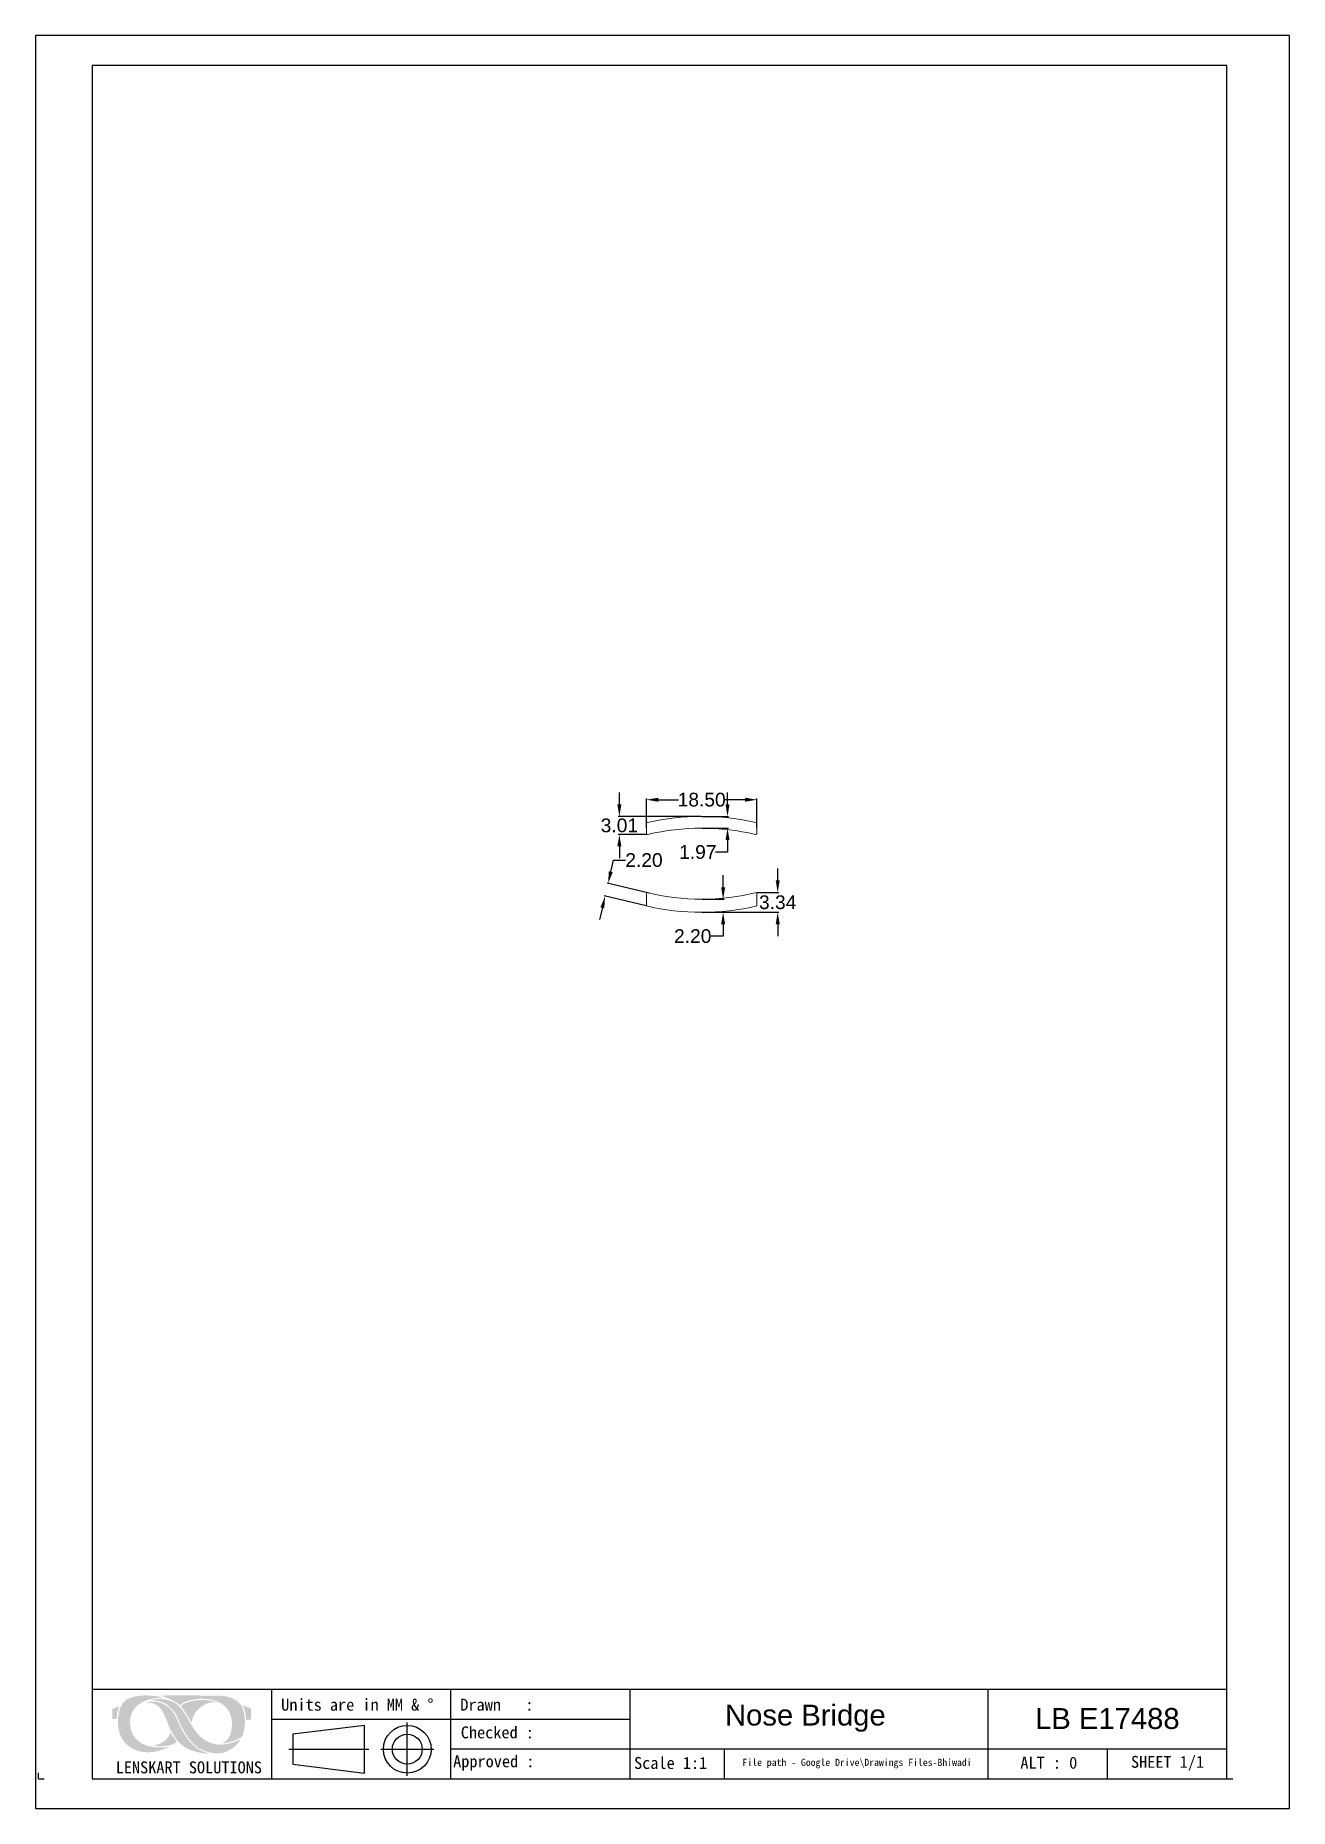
# Model space of a CAD drawing. Header units: millimetres. Extents: x 2251 to 2461, y 907 to 1204.
import ezdxf

# ---------------------------------------------------------------- set-up
doc = ezdxf.new("R2010")
doc.units = ezdxf.units.MM
doc.layers.add('图框-线条', color=7, linetype='Continuous')
doc.layers.add('绘图层', color=7, linetype='Continuous', lineweight=15)
doc.styles.get("Standard").update_dxf_attribs({"font": 'arial.ttf'})
doc.styles.add('宋体', font='SimSun.ttf')
doc.dimstyles.new('Standard$0', dxfattribs={"dimtxt": 2.3, "dimasz": 2, "dimexe": 1, "dimexo": 1, "dimgap": 1, "dimtad": 0, "dimtih": 1, "dimtoh": 1, "dimdec": 1, "dimzin": 0, "dimdsep": 46, "dimtxsty": 'Standard', "dimcen": 0, "dimclrd": 4, "dimclre": 4, "dimclrt": 4, "dimadec": 1, "dimazin": 0, "dimtfac": 1, "dimtdec": 1, "dimtofl": 0, "dimtmove": 0, "dimatfit": 0, "dimfxl": 1, "dimtolj": 1, "dimtzin": 0, "dimarcsym": 0})

# ---------------------------------------------------------------- blocks, each defined once
blk = doc.blocks.new('*D7')
at = {"color": 0, "lineweight": -2, "transparency": 16777216}
for p, q in [((2366.32, 1061.27), (2366.32, 1063.27)), ((2362.79, 1059.27), (2366.5, 1059.27)), ((2362.79, 1057.07), (2366.5, 1057.07)), ((2366.32, 1055.07), (2366.32, 1053.07)), ((2366.32, 1053.07), (2364.32, 1053.07))]:
    blk.add_line(p, q, dxfattribs=at)
at = {"color": 0, "transparency": 16777216}
for points in [[(2365.99, 1061.27), (2366.66, 1061.27), (2366.32, 1059.27)], [(2365.99, 1055.07), (2366.66, 1055.07), (2366.32, 1057.07)]]:
    blk.add_solid(points, dxfattribs=at)
at = {"layer": 'Defpoints', "color": 0, "transparency": 16777216}
for p in [(2362.73, 1059.27), (2362.73, 1057.07), (2366.32, 1057.07)]:
    blk.add_point(p, dxfattribs=at)
at = {"color": 0, "lineweight": 9, "transparency": 16777216, "insert": (2361.23, 1053.07), "char_height": 2.3, "attachment_point": 5}
blk.add_mtext('\\A1;2.20', dxfattribs=at)
blk = doc.blocks.new('*D8')
at = {"color": 0, "lineweight": -2, "transparency": 16777216}
for p, q in [((2353.48, 1071.19), (2353.48, 1076.11)), ((2355.48, 1075.93), (2358.87, 1075.93)), ((2369.98, 1075.93), (2366.59, 1075.93)), ((2371.98, 1071.19), (2371.98, 1076.11))]:
    blk.add_line(p, q, dxfattribs=at)
at = {"color": 0, "transparency": 16777216}
for points in [[(2355.48, 1076.26), (2355.48, 1075.59), (2353.48, 1075.93)], [(2369.98, 1076.26), (2369.98, 1075.59), (2371.98, 1075.93)]]:
    blk.add_solid(points, dxfattribs=at)
at = {"layer": 'Defpoints', "color": 0, "transparency": 16777216}
for p in [(2353.48, 1075.93), (2353.48, 1071.12), (2371.98, 1071.12)]:
    blk.add_point(p, dxfattribs=at)
at = {"color": 0, "lineweight": 9, "transparency": 16777216, "insert": (2362.73, 1075.93), "char_height": 2.3, "attachment_point": 5}
blk.add_mtext('\\A1;18.50', dxfattribs=at)
blk = doc.blocks.new('*D9')
at = {"color": 0, "lineweight": -2, "transparency": 16777216}
for p, q in [((2367.06, 1075.13), (2367.06, 1077.13)), ((2362.79, 1073.13), (2367.24, 1073.13)), ((2362.79, 1071.16), (2367.24, 1071.16)), ((2367.06, 1067.16), (2365.06, 1067.16)), ((2367.06, 1069.16), (2367.06, 1067.16))]:
    blk.add_line(p, q, dxfattribs=at)
at = {"color": 0, "transparency": 16777216}
for points in [[(2366.73, 1075.13), (2367.39, 1075.13), (2367.06, 1073.13)], [(2366.73, 1069.16), (2367.39, 1069.16), (2367.06, 1071.16)]]:
    blk.add_solid(points, dxfattribs=at)
at = {"layer": 'Defpoints', "color": 0, "transparency": 16777216}
for p in [(2362.73, 1073.13), (2362.73, 1071.16), (2367.06, 1071.16)]:
    blk.add_point(p, dxfattribs=at)
at = {"color": 0, "lineweight": 9, "transparency": 16777216, "insert": (2362.09, 1067.16), "char_height": 2.3, "attachment_point": 5}
blk.add_mtext('\\A1;1.97', dxfattribs=at)
blk = doc.blocks.new('*D10')
at = {"color": 0, "lineweight": -2, "transparency": 16777216}
for p, q in [((2375.46, 1062.41), (2375.46, 1064.41)), ((2372.04, 1060.41), (2375.64, 1060.41)), ((2362.79, 1057.07), (2375.64, 1057.07)), ((2375.46, 1055.07), (2375.46, 1053.07))]:
    blk.add_line(p, q, dxfattribs=at)
at = {"color": 0, "transparency": 16777216}
for points in [[(2375.13, 1062.41), (2375.8, 1062.41), (2375.46, 1060.41)], [(2375.13, 1055.07), (2375.8, 1055.07), (2375.46, 1057.07)]]:
    blk.add_solid(points, dxfattribs=at)
at = {"layer": 'Defpoints', "color": 0, "transparency": 16777216}
for p in [(2371.98, 1060.41), (2375.46, 1060.41), (2362.73, 1057.07)]:
    blk.add_point(p, dxfattribs=at)
at = {"color": 0, "lineweight": 9, "transparency": 16777216, "insert": (2375.46, 1058.74), "char_height": 2.3, "attachment_point": 5}
blk.add_mtext('\\A1;3.34', dxfattribs=at)
blk = doc.blocks.new('*D11')
at = {"color": 0, "lineweight": -2, "transparency": 16777216}
for p, q in [((2348.95, 1075.13), (2348.95, 1077.13)), ((2362.67, 1073.13), (2348.77, 1073.13)), ((2353.62, 1070.12), (2348.77, 1070.12)), ((2348.95, 1068.12), (2348.95, 1066.12))]:
    blk.add_line(p, q, dxfattribs=at)
at = {"color": 0, "transparency": 16777216}
for points in [[(2348.61, 1075.13), (2349.28, 1075.13), (2348.95, 1073.13)], [(2348.61, 1068.12), (2349.28, 1068.12), (2348.95, 1070.12)]]:
    blk.add_solid(points, dxfattribs=at)
at = {"layer": 'Defpoints', "color": 0, "transparency": 16777216}
for p in [(2348.95, 1073.13), (2362.73, 1073.13), (2353.68, 1070.12)]:
    blk.add_point(p, dxfattribs=at)
at = {"color": 0, "lineweight": 9, "transparency": 16777216, "insert": (2348.95, 1071.62), "char_height": 2.3, "attachment_point": 5}
blk.add_mtext('\\A1;3.01', dxfattribs=at)
blk = doc.blocks.new('*D12')
at = {"color": 0, "lineweight": -2, "transparency": 16777216}
for p, q in [((2347.52, 1063.86), (2347.98, 1065.81)), ((2347.98, 1065.81), (2349.98, 1065.81)), ((2353.92, 1060.3), (2346.89, 1061.96)), ((2346.1, 1057.83), (2345.64, 1055.88)), ((2353.42, 1058.16), (2346.38, 1059.82))]:
    blk.add_line(p, q, dxfattribs=at)
at = {"color": 0, "transparency": 16777216}
for points in [[(2347.19, 1063.94), (2347.84, 1063.79), (2347.06, 1061.92)], [(2345.77, 1057.9), (2346.42, 1057.75), (2346.56, 1059.77)]]:
    blk.add_solid(points, dxfattribs=at)
at = {"layer": 'Defpoints', "color": 0, "transparency": 16777216}
for p in [(2347.06, 1061.92), (2353.48, 1058.15), (2353.98, 1060.29)]:
    blk.add_point(p, dxfattribs=at)
at = {"color": 0, "lineweight": 9, "transparency": 16777216, "insert": (2353.07, 1065.81), "char_height": 2.3, "attachment_point": 5}
blk.add_mtext('\\A1;2.20', dxfattribs=at)
blk = doc.blocks.new('hfh')
at = {"layer": '图框-线条', "lineweight": 0, "ltscale": 0.1}
h = blk.add_hatch(color=252, dxfattribs=at)
edge = h.paths.add_edge_path()
edge.add_spline(control_points=[(2045.61, 1172.06), (2045.61, 1172.06), (2045.61, 1170.35), (2045.61, 1170.35), (2045.61, 1170.35), (2045.61, 1170.35), (2046.32, 1170.35), (2046.32, 1170.35), (2046.32, 1170.35), (2046.38, 1170.75), (2046.38, 1171.1), (2046.46, 1171.49), (2046.46, 1171.49), (2046.53, 1171.84), (2046.64, 1172.19), (2046.76, 1172.5), (2046.76, 1172.5), (2046.76, 1172.5), (2045.61, 1172.06), (2045.61, 1172.06)], knot_values=[0, 0, 0, 0, 0.166667, 0.166667, 0.166667, 0.166677, 0.333333, 0.333333, 0.333333, 0.333343, 0.5, 0.5, 0.5, 0.50001, 0.666667, 0.666667, 0.666667, 0.666677, 1, 1, 1, 1], degree=3, periodic=0)
edge = h.paths.add_edge_path()
edge.add_spline(control_points=[(2068.01, 1170.27), (2068.01, 1170.27), (2068.82, 1170.26), (2068.82, 1170.26), (2068.82, 1170.26), (2068.82, 1170.26), (2068.82, 1172.12), (2068.82, 1172.12), (2068.82, 1172.12), (2068.82, 1172.12), (2067.41, 1172.68), (2067.41, 1172.68), (2067.41, 1172.68), (2067.56, 1172.32), (2067.72, 1172.06), (2067.83, 1171.61), (2067.83, 1171.61), (2067.94, 1171.16), (2067.97, 1170.76), (2068.01, 1170.27)], knot_values=[0, 0, 0, 0, 0.166667, 0.166667, 0.166667, 0.166677, 0.333333, 0.333333, 0.333333, 0.333343, 0.5, 0.5, 0.5, 0.50001, 0.666667, 0.666667, 0.666667, 0.666677, 1, 1, 1, 1], degree=3, periodic=0)
edge = h.paths.add_edge_path(flags=17)
edge.add_spline(control_points=[(2052.53, 1165.93), (2052.66, 1165.82), (2053.49, 1165.8), (2053.63, 1165.8), (2053.63, 1165.8), (2054.51, 1165.77), (2055.83, 1165.99), (2056.41, 1166.54), (2056.41, 1166.54), (2056.35, 1166.62), (2056.32, 1166.66), (2056.27, 1166.73), (2056.27, 1166.73), (2056.27, 1166.73), (2055.4, 1168.01), (2055.4, 1168.01), (2055.4, 1168.01), (2055.19, 1167.75), (2055.09, 1167.26), (2054.29, 1166.64), (2054.29, 1166.64), (2053.82, 1166.28), (2053.26, 1166.03), (2052.53, 1165.93)], knot_values=[0, 0, 0, 0, 0.142857, 0.142857, 0.142857, 0.142867, 0.285714, 0.285714, 0.285714, 0.285724, 0.428571, 0.428571, 0.428571, 0.428581, 0.571429, 0.571429, 0.571429, 0.571439, 0.714286, 0.714286, 0.714286, 0.714296, 1, 1, 1, 1], degree=3, periodic=0)
edge = h.paths.add_edge_path(flags=17)
edge.add_spline(control_points=[(2057.08, 1172.5), (2057.13, 1172.42), (2057.14, 1172.43), (2057.2, 1172.36), (2057.2, 1172.36), (2057.85, 1171.62), (2058.78, 1169.83), (2058.9, 1169.7), (2058.9, 1169.7), (2058.96, 1171.2), (2060.21, 1172.51), (2061.45, 1172.94), (2061.45, 1172.94), (2062.1, 1173.17), (2062.45, 1173.17), (2063.17, 1173.11), (2063.17, 1173.11), (2062.93, 1173.3), (2061.92, 1173.46), (2061.67, 1173.49), (2061.67, 1173.49), (2060.46, 1173.63), (2058.7, 1173.52), (2057.62, 1172.91), (2057.62, 1172.91), (2057.45, 1172.82), (2057.14, 1172.62), (2057.08, 1172.5)], knot_values=[0, 0, 0, 0, 0.125, 0.125, 0.125, 0.12501, 0.25, 0.25, 0.25, 0.25001, 0.375, 0.375, 0.375, 0.37501, 0.5, 0.5, 0.5, 0.50001, 0.625, 0.625, 0.625, 0.62501, 0.75, 0.75, 0.75, 0.75001, 1, 1, 1, 1], degree=3, periodic=0)
edge = h.paths.add_edge_path()
edge.add_spline(control_points=[(2056.5, 1170.15), (2056.09, 1171.07), (2055.97, 1171.32), (2055.33, 1172.01), (2055.33, 1172.01), (2054.45, 1172.95), (2053.11, 1173.42), (2051.78, 1173.24), (2051.78, 1173.24), (2051.69, 1173.23), (2051.62, 1173.22), (2051.53, 1173.2), (2051.53, 1173.2), (2051.53, 1173.2), (2051.3, 1173.13), (2051.3, 1173.13), (2051.3, 1173.13), (2052.07, 1173.1), (2052.66, 1172.98), (2053.17, 1172.6), (2053.17, 1172.6), (2053.68, 1172.22), (2053.87, 1171.91), (2054.2, 1171.25), (2054.2, 1171.25), (2054.73, 1170.17), (2055.08, 1168.96), (2055.68, 1167.96), (2055.68, 1167.96), (2056.31, 1166.89), (2056.92, 1166.11), (2057.98, 1165.49), (2057.98, 1165.49), (2058.84, 1164.99), (2060.63, 1164.52), (2061.82, 1164.57), (2061.82, 1164.57), (2061.68, 1164.63), (2061.5, 1164.66), (2061.34, 1164.71), (2061.34, 1164.71), (2059.13, 1165.38), (2057.85, 1167.26), (2056.88, 1169.32), (2056.88, 1169.32), (2056.75, 1169.59), (2056.62, 1169.87), (2056.5, 1170.15)], knot_values=[0, 0, 0, 0, 0.076923, 0.076923, 0.076923, 0.076933, 0.153846, 0.153846, 0.153846, 0.153856, 0.230769, 0.230769, 0.230769, 0.230779, 0.307692, 0.307692, 0.307692, 0.307702, 0.384615, 0.384615, 0.384615, 0.384625, 0.461538, 0.461538, 0.461538, 0.461548, 0.538462, 0.538462, 0.538462, 0.538472, 0.615385, 0.615385, 0.615385, 0.615395, 0.692308, 0.692308, 0.692308, 0.692318, 0.769231, 0.769231, 0.769231, 0.769241, 0.846154, 0.846154, 0.846154, 0.846164, 1, 1, 1, 1], degree=3, periodic=0)
edge = h.paths.add_edge_path()
edge.add_spline(control_points=[(2067.12, 1167), (2067.09, 1167), (2066.27, 1166.61), (2066.1, 1166.55), (2066.1, 1166.55), (2065.75, 1166.41), (2065.33, 1166.28), (2064.94, 1166.21), (2064.94, 1166.21), (2063.97, 1166.02), (2063.25, 1166.02), (2062.32, 1166.29), (2062.32, 1166.29), (2060.73, 1166.75), (2059.81, 1167.86), (2059.07, 1169.02), (2059.07, 1169.02), (2057.74, 1171.08), (2057.21, 1173.07), (2054.66, 1173.61), (2054.66, 1173.61), (2054.23, 1173.7), (2053.72, 1173.74), (2053.26, 1173.7), (2053.26, 1173.7), (2052.96, 1173.68), (2052.24, 1173.61), (2052.02, 1173.48), (2052.02, 1173.48), (2053.14, 1173.5), (2054.02, 1173.28), (2054.82, 1172.71), (2054.82, 1172.71), (2056.47, 1171.53), (2056.52, 1170.29), (2057.39, 1168.74), (2057.39, 1168.74), (2057.8, 1168), (2058.1, 1167.43), (2058.67, 1166.76), (2058.67, 1166.76), (2059.86, 1165.37), (2061.12, 1164.75), (2063.06, 1164.61), (2063.06, 1164.61), (2064, 1164.54), (2064.94, 1164.95), (2065.56, 1165.34), (2065.56, 1165.34), (2065.99, 1165.61), (2066.33, 1165.95), (2066.65, 1166.32), (2066.65, 1166.32), (2066.81, 1166.51), (2066.99, 1166.79), (2067.12, 1167)], knot_values=[0, 0, 0, 0, 0.066667, 0.066667, 0.066667, 0.066677, 0.133333, 0.133333, 0.133333, 0.133343, 0.2, 0.2, 0.2, 0.20001, 0.266667, 0.266667, 0.266667, 0.266677, 0.333333, 0.333333, 0.333333, 0.333343, 0.4, 0.4, 0.4, 0.40001, 0.466667, 0.466667, 0.466667, 0.466677, 0.533333, 0.533333, 0.533333, 0.533343, 0.6, 0.6, 0.6, 0.60001, 0.666667, 0.666667, 0.666667, 0.666677, 0.733333, 0.733333, 0.733333, 0.733343, 0.8, 0.8, 0.8, 0.80001, 0.866667, 0.866667, 0.866667, 0.866677, 1, 1, 1, 1], degree=3, periodic=0)
edge = h.paths.add_edge_path()
edge.add_spline(control_points=[(2056.93, 1172.66), (2057.49, 1173.1), (2057.65, 1173.24), (2058.47, 1173.47), (2058.47, 1173.47), (2060.34, 1173.99), (2062.75, 1173.85), (2064.22, 1172.7), (2064.22, 1172.7), (2065.02, 1172.07), (2065.68, 1170.97), (2065.64, 1169.42), (2065.64, 1169.42), (2065.61, 1168.27), (2065.33, 1167.17), (2064.42, 1166.51), (2064.42, 1166.51), (2064.36, 1166.47), (2064.12, 1166.31), (2064.06, 1166.29), (2064.06, 1166.29), (2064.95, 1166.24), (2066.34, 1166.84), (2067.08, 1167.26), (2067.08, 1167.26), (2067.36, 1167.41), (2067.33, 1167.39), (2067.45, 1167.71), (2067.45, 1167.71), (2067.91, 1168.97), (2067.93, 1170.72), (2067.5, 1171.95), (2067.5, 1171.95), (2067.31, 1172.51), (2067.09, 1172.81), (2066.72, 1173.18), (2066.72, 1173.18), (2065.96, 1173.94), (2064.45, 1174.29), (2063.36, 1174.29), (2063.36, 1174.29), (2060.14, 1174.29), (2056.83, 1174.33), (2053.62, 1174.29), (2053.62, 1174.29), (2053.86, 1174.19), (2054.27, 1174.09), (2054.54, 1173.99), (2054.54, 1173.99), (2054.81, 1173.9), (2055.99, 1173.34), (2056.22, 1173.2), (2056.22, 1173.2), (2056.55, 1173.01), (2056.87, 1172.7), (2056.93, 1172.66)], knot_values=[0, 0, 0, 0, 0.066667, 0.066667, 0.066667, 0.066677, 0.133333, 0.133333, 0.133333, 0.133343, 0.2, 0.2, 0.2, 0.20001, 0.266667, 0.266667, 0.266667, 0.266677, 0.333333, 0.333333, 0.333333, 0.333343, 0.4, 0.4, 0.4, 0.40001, 0.466667, 0.466667, 0.466667, 0.466677, 0.533333, 0.533333, 0.533333, 0.533343, 0.6, 0.6, 0.6, 0.60001, 0.666667, 0.666667, 0.666667, 0.666677, 0.733333, 0.733333, 0.733333, 0.733343, 0.8, 0.8, 0.8, 0.80001, 0.866667, 0.866667, 0.866667, 0.866677, 1, 1, 1, 1], degree=3, periodic=0)
edge = h.paths.add_edge_path()
edge.add_spline(control_points=[(2055.14, 1165.71), (2055.01, 1165.72), (2054.74, 1165.66), (2054.58, 1165.64), (2054.58, 1165.64), (2052.01, 1165.4), (2048.97, 1166.08), (2048.61, 1169.22), (2048.61, 1169.22), (2048.43, 1170.69), (2048.89, 1172.02), (2050.07, 1172.82), (2050.07, 1172.82), (2051.24, 1173.63), (2052.42, 1173.94), (2054.15, 1173.9), (2054.15, 1173.9), (2054.15, 1173.9), (2053.45, 1174.09), (2053.45, 1174.09), (2053.45, 1174.09), (2051.92, 1174.42), (2049.64, 1174.43), (2048.29, 1173.76), (2048.29, 1173.76), (2047.52, 1173.38), (2047.1, 1172.81), (2046.81, 1171.86), (2046.81, 1171.86), (2046.31, 1170.24), (2046.45, 1167.74), (2047.67, 1166.46), (2047.67, 1166.46), (2047.83, 1166.3), (2047.9, 1166.18), (2048.09, 1166.04), (2048.09, 1166.04), (2048.28, 1165.88), (2048.31, 1165.83), (2048.55, 1165.66), (2048.55, 1165.66), (2050.13, 1164.55), (2052.18, 1164.61), (2053.98, 1165.21), (2053.98, 1165.21), (2054.19, 1165.28), (2054.4, 1165.36), (2054.59, 1165.45), (2054.59, 1165.45), (2054.71, 1165.5), (2055.08, 1165.69), (2055.14, 1165.71)], knot_values=[0, 0, 0, 0, 0.071429, 0.071429, 0.071429, 0.071439, 0.142857, 0.142857, 0.142857, 0.142867, 0.214286, 0.214286, 0.214286, 0.214296, 0.285714, 0.285714, 0.285714, 0.285724, 0.357143, 0.357143, 0.357143, 0.357153, 0.428571, 0.428571, 0.428571, 0.428581, 0.5, 0.5, 0.5, 0.50001, 0.571429, 0.571429, 0.571429, 0.571439, 0.642857, 0.642857, 0.642857, 0.642867, 0.714286, 0.714286, 0.714286, 0.714296, 0.785714, 0.785714, 0.785714, 0.785724, 0.857143, 0.857143, 0.857143, 0.857153, 1, 1, 1, 1], degree=3, periodic=0)
for p, q in [((2042.25, 1175.36), (2232.25, 1175.36)), ((2072.25, 1175.36), (2072.25, 1160.36)), ((2102.25, 1175.36), (2102.25, 1160.36)), ((2132.25, 1175.36), (2132.25, 1160.36)), ((2192.25, 1160.36), (2192.25, 1175.36)), ((2072.25, 1170.36), (2132.25, 1170.36)), ((2095, 1160.86), (2095, 1169.75)), ((2075.19, 1165.3), (2088.58, 1165.3)), ((2090.56, 1165.3), (2099.44, 1165.3)), ((2102.25, 1165.36), (2232.25, 1165.36)), ((2148.09, 1165.35), (2148.09, 1160.35)), ((2212.25, 1160.36), (2212.25, 1165.36)), ((2033.22, 1160.36), (2033.22, 1161.36)), ((2033.22, 1160.36), (2034.22, 1160.36)), ((2042.25, 1160.36), (2233.22, 1160.36))]:
    blk.add_line(p, q)
for points in [[(2032.74, 1155.36), (2242.74, 1155.36), (2242.74, 1452.36), (2032.74, 1452.36)], [(2075.85, 1162.8), (2087.85, 1161.3), (2087.85, 1169.3), (2075.85, 1167.8)]]:
    blk.add_lwpolyline(points, close=True)
blk.add_lwpolyline([(2232.25, 1160.36), (2232.25, 1447.36), (2042.25, 1447.36), (2042.25, 1160.36)])
for radius in [4, 2.5]:
    blk.add_circle((2095, 1165.3), radius)
at = {"insert": (2161.66, 1170.49), "char_height": 3.5, "width": 34.3483, "attachment_point": 5}
blk.add_mtext('Nose Bridge', dxfattribs=at)
at = {"layer": '绘图层', "color": 7, "linetype": 'ByBlock', "lineweight": 9, "attachment_point": 5, "style": '宋体'}
for s, insert, char_height, width in [('\\pxql;{\\fNSimSun|b0|i0|c0|p49;Units are in MM & %%D}', (2089.15, 1172.74), 2, 30.5443), ('\\pxql;{\\fNSimSun|b0|i0|c0|p49;Drawn   : }', (2119.15, 1172.74), 2, 30.5443), ('\\pxql;{\\fNSimSun|b0|i0|c0|p49;Checked : }', (2115.41, 1168.1), 2, 22.9015), ('\\pxql;{\\fNSimSun|b0|i0|c0|p49;Approved :}', (2114.13, 1162.99), 2, 22.9015), ('{\\fNSimSun|b0|i0|c0|p49;SHEET 1/1}', (2222.31, 1162.94), 2, 17.2791), ('{\\fSimSun|b0|i0|c134|p2;LENSKART SOLUTIONS}', (2058.42, 1162.24), 2, 58.9745), ('\\pxql;{\\fNSimSun|b0|i0|c0|p49;Scale 1:1}', (2144.43, 1162.98), 2, 22.9015), ('\\pxql;{\\fNSimSun|b0|i0|c0|p49;File path - Google Drive\\\\Drawings Files-Bhiwadi}', (2196.07, 1162.9), 1.2, 89.89), ('{\\fNSimSun|b0|i0|c0|p49;ALT : 0}', (2202.43, 1163.02), 2, 17.2791)]:
    blk.add_mtext(s, dxfattribs=dict(at, insert=insert, char_height=char_height, width=width))

msp = doc.modelspace()

# ---------------------------------------------------------------- linework, layer by layer
at = {"color": 0, "lineweight": 9}
for p, q in [((2353.479, 1071.928), (2353.479, 1070.318)), ((2371.979, 1071.928), (2371.979, 1070.318)), ((2353.479, 1058.146), (2353.479, 1060.409)), ((2371.979, 1058.146), (2371.979, 1060.409))]:
    msp.add_line(p, q, dxfattribs=at)
for centre, radius, start, end in [((2362.729, 1031.585), 41.546, 77.35657, 102.64343), ((2353.679, 1071.928), 0.2, 102.64343, 180), ((2353.679, 1070.318), 0.2, 180, 283.15124), ((2362.729, 1031.585), 39.576, 76.84876, 103.15124), ((2371.779, 1070.318), 0.2, 256.84876, 0), ((2371.779, 1071.928), 0.2, 0, 77.35657), ((2362.729, 1097.463), 38.191, 255.98333, 284.01667), ((2362.729, 1097.463), 40.391, 256.76109, 283.23891)]:
    msp.add_arc(centre, radius, start, end, dxfattribs=at)

# ---------------------------------------------------------------- block references
msp.add_blockref('hfh', (218.435, -248.417))

# ---------------------------------------------------------------- texts
at = {"insert": (2430.664, 922.004), "char_height": 3.5, "width": 34.34827, "attachment_point": 5}
msp.add_mtext('LB E17488', dxfattribs=at)

# ---------------------------------------------------------------- dimensions: what is measured, and where the dimension line sits
at = {"color": 3, "lineweight": 9}
for base, p1, p2, picture, middle in [((2348.945, 1073.131), (2353.679, 1070.118), (2362.729, 1073.131), '*D11', (2348.945, 1071.624)), ((2375.464, 1060.409), (2362.729, 1057.072), (2371.979, 1060.409), '*D10', (2375.464, 1058.741))]:
    dim = msp.add_linear_dim(base=base, p1=p1, p2=p2, angle=90, dimstyle='Standard$0', override={"dimasz": 2, "dimexe": 0.18, "dimexo": 0.0625, "dimgap": 0.09, "dimdec": 2, "dimtxsty": 'Standard', "dimcen": 0.09, "dimclrd": 0, "dimclre": 0, "dimclrt": 0, "dimtdec": 2, "dimatfit": 3, "dimfxl": 1.25, "dimarcsym": 0}, dxfattribs=at)
    dim.commit()
    dim.dimension.update_dxf_attribs({"geometry": picture, "text_midpoint": middle})
dim = msp.add_linear_dim(base=(2353.479, 1075.926), p1=(2371.979, 1071.123), p2=(2353.479, 1071.123), dimstyle='Standard$0', override={"dimasz": 2, "dimexe": 0.18, "dimexo": 0.0625, "dimgap": 0.09, "dimdec": 2, "dimtxsty": 'Standard', "dimcen": 0.09, "dimclrd": 0, "dimclre": 0, "dimclrt": 0, "dimtdec": 2, "dimatfit": 3, "dimfxl": 1.25, "dimarcsym": 0}, dxfattribs=at)
dim.commit()
dim.dimension.update_dxf_attribs({"geometry": '*D8', "text_midpoint": (2362.729, 1075.926), "dimtype": 160})
for base, p1, p2, angle, picture, middle in [((2367.06, 1071.161), (2362.729, 1073.131), (2362.729, 1071.161), 90, '*D9', (2362.091, 1067.161)), ((2366.322, 1057.072), (2362.729, 1059.272), (2362.729, 1057.072), 270, '*D7', (2361.229, 1053.072))]:
    dim = msp.add_linear_dim(base=base, p1=p1, p2=p2, angle=angle, dimstyle='Standard$0', override={"dimasz": 2, "dimexe": 0.18, "dimexo": 0.0625, "dimgap": 0.09, "dimdec": 2, "dimtxsty": 'Standard', "dimcen": 0.09, "dimclrd": 0, "dimclre": 0, "dimclrt": 0, "dimtdec": 2, "dimatfit": 3, "dimfxl": 1.25, "dimarcsym": 0}, dxfattribs=at)
    dim.commit()
    dim.dimension.update_dxf_attribs({"geometry": picture, "text_midpoint": middle, "dimtype": 160})
dim = msp.add_aligned_dim(p1=(2353.479, 1058.146), p2=(2353.983, 1060.287), distance=7.111, dimstyle='Standard$0', override={"dimasz": 2, "dimexe": 0.18, "dimexo": 0.0625, "dimgap": 0.09, "dimdec": 2, "dimtxsty": 'Standard', "dimcen": 0.09, "dimclrd": 0, "dimclre": 0, "dimclrt": 0, "dimtdec": 2, "dimatfit": 3, "dimfxl": 1.25, "dimarcsym": 0}, dxfattribs=at)
dim.commit()
dim.dimension.update_dxf_attribs({"geometry": '*D12', "text_midpoint": (2353.07, 1065.81)})

doc.saveas('drawing.dxf')
